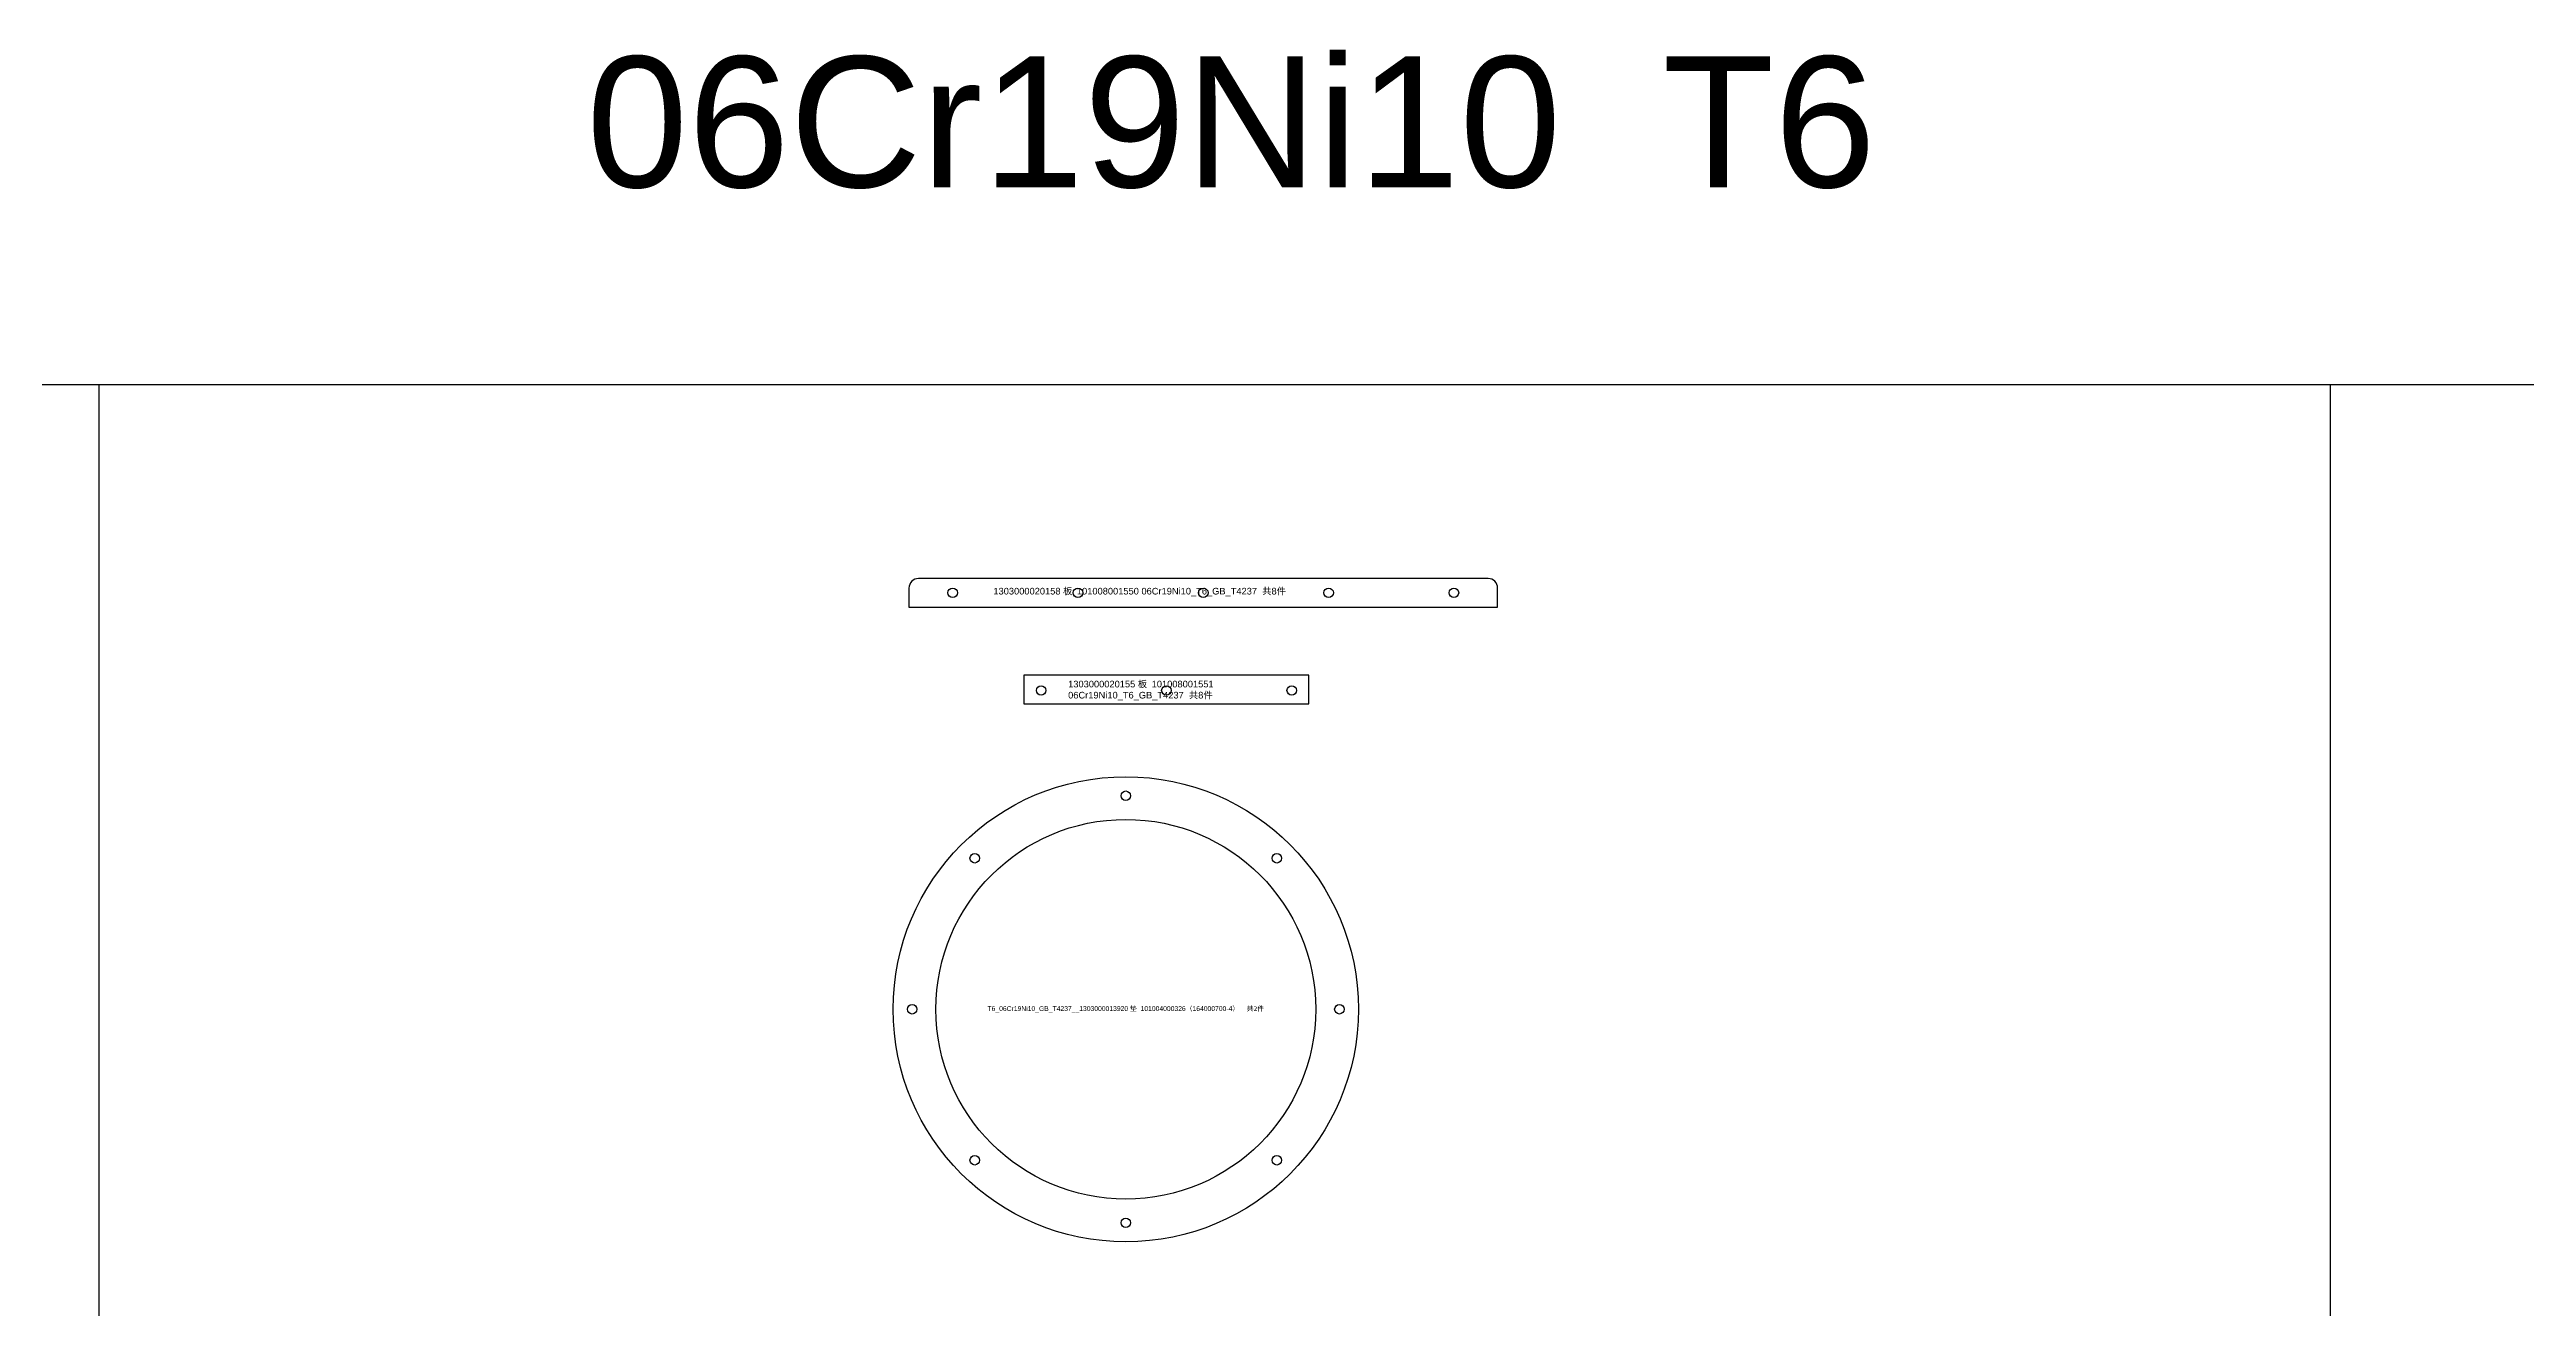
# Model space of a CAD drawing. Extents: x -16 to 22649, y -4599 to 814.
# Drawn here: x 14519 to 17128, y -512 to 814 of the extents above; entities that cross this region are included whole.
import ezdxf

# ---------------------------------------------------------------- set-up
doc = ezdxf.new("R2010")
doc.units = 0
doc.header["$MEASUREMENT"] = 0
doc.layers.get('0').update_dxf_attribs({"linetype": 'CONTINUOUS'})
doc.layers.add('S1', color=7, linetype='CONTINUOUS')
doc.layers.add('SLD-0', color=7, linetype='CONTINUOUS')
doc.styles.get("Standard").update_dxf_attribs({"font": 'arial.ttf'})

# ---------------------------------------------------------------- blocks, each defined once
blk = doc.blocks.new('1303000020158_板_1010080015')
at = {"color": 7, "linetype": 'CONTINUOUS'}
for p, q in [((-310, 5), (-310, -15)), ((300, 15), (-300, 15)), ((310, -15), (310, 5))]:
    blk.add_line(p, q, dxfattribs=at)
at = {"color": 7}
blk.add_line((-310, -15), (310, -15), dxfattribs=at)
at = {"color": 7, "linetype": 'CONTINUOUS'}
for centre in [(-264, 0), (-132, 0), (0, 0), (132, 0), (264, 0)]:
    blk.add_circle(centre, 5, dxfattribs=at)
for centre, start, end in [((-300, 5), 90, 180), ((300, 5), 0, 90)]:
    blk.add_arc(centre, 10, start, end, dxfattribs=at)
at = {"color": 3, "insert": (-221.1, 5.2), "char_height": 7, "width": 331.004, "attachment_point": 1}
blk.add_mtext('1303000020158 {\\fSimSun|b0|i0|c134|p2;板 }101008001550 06Cr19Ni10_T6_GB_T4237  {\\fSimSun|b0|i0|c134|p2;共}8{\\fSimSun|b0|i0|c134|p2;件}', dxfattribs=at)
blk = doc.blocks.new('1303000020155_板_1010080015')
at = {"color": 7, "linetype": 'CONTINUOUS'}
for p, q in [((-150, 15), (-150, -15)), ((150, 15), (-150, 15)), ((150, -15), (150, 15)), ((-150, -15), (150, -15))]:
    blk.add_line(p, q, dxfattribs=at)
for centre in [(-132, -1), (0, -1), (132, -1)]:
    blk.add_circle(centre, 5, dxfattribs=at)
at = {"color": 3, "insert": (-103.5, 9.2), "char_height": 7, "width": 174.319, "attachment_point": 1}
blk.add_mtext('1303000020155 {\\fSimSun|b0|i0|c134|p2;板 }101008001551 06Cr19Ni10_T6_GB_T4237  {\\fSimSun|b0|i0|c134|p2;共}8{\\fSimSun|b0|i0|c134|p2;件}', dxfattribs=at)
blk = doc.blocks.new('1303000013920_垫_1010040003')
at = {"layer": 'SLD-0', "linetype": 'CONTINUOUS'}
for centre, radius in [((0, 0), 245), ((0, 225), 5), ((0, 0), 200), ((-159.1, 159.1), 5), ((159.1, 159.1), 5), ((-225, 0), 5), ((225, 0), 5), ((-159.1, -159.1), 5), ((159.1, -159.1), 5), ((0, -225), 5)]:
    blk.add_circle(centre, radius, dxfattribs=at)
at = {"layer": 'S1', "color": 3, "insert": (0, 0), "char_height": 5.1, "attachment_point": 5}
blk.add_mtext('T6_06Cr19Ni10_GB_T4237__1303000013920 {\\fSimSun|b0|i0|c134|p2;垫 }101004000326{\\fSimSun|b0|i0|c134|p2;（}164000700-4{\\fSimSun|b0|i0|c134|p2;）  共2件}', dxfattribs=at)

msp = doc.modelspace()

# ---------------------------------------------------------------- linework, layer by layer
at = {"color": 1}
for p, q in [((5.26775, 461.29571), (22649.13873, 461.29571)), ((14570.92331, 461.29571), (14570.92331, -4599.14555)), ((16921.24975, 461.29571), (16921.24975, -4453.49172))]:
    msp.add_line(p, q, dxfattribs=at)

# ---------------------------------------------------------------- block references
for name, p in [('1303000020158_板_1010080015', (15734.16811, 242.00786)), ('1303000020155_板_1010080015', (15695.3003, 140.10843)), ('1303000013920_垫_1010040003', (15652.51923, -196.79615))]:
    msp.add_blockref(name, p)

# ---------------------------------------------------------------- texts
at = {"color": 1, "insert": (15084.37576, 807.05414), "char_height": 137.7402706, "width": 1652.6856599, "attachment_point": 1}
msp.add_mtext('06Cr19Ni10  T6', dxfattribs=at)

doc.saveas('drawing.dxf')
